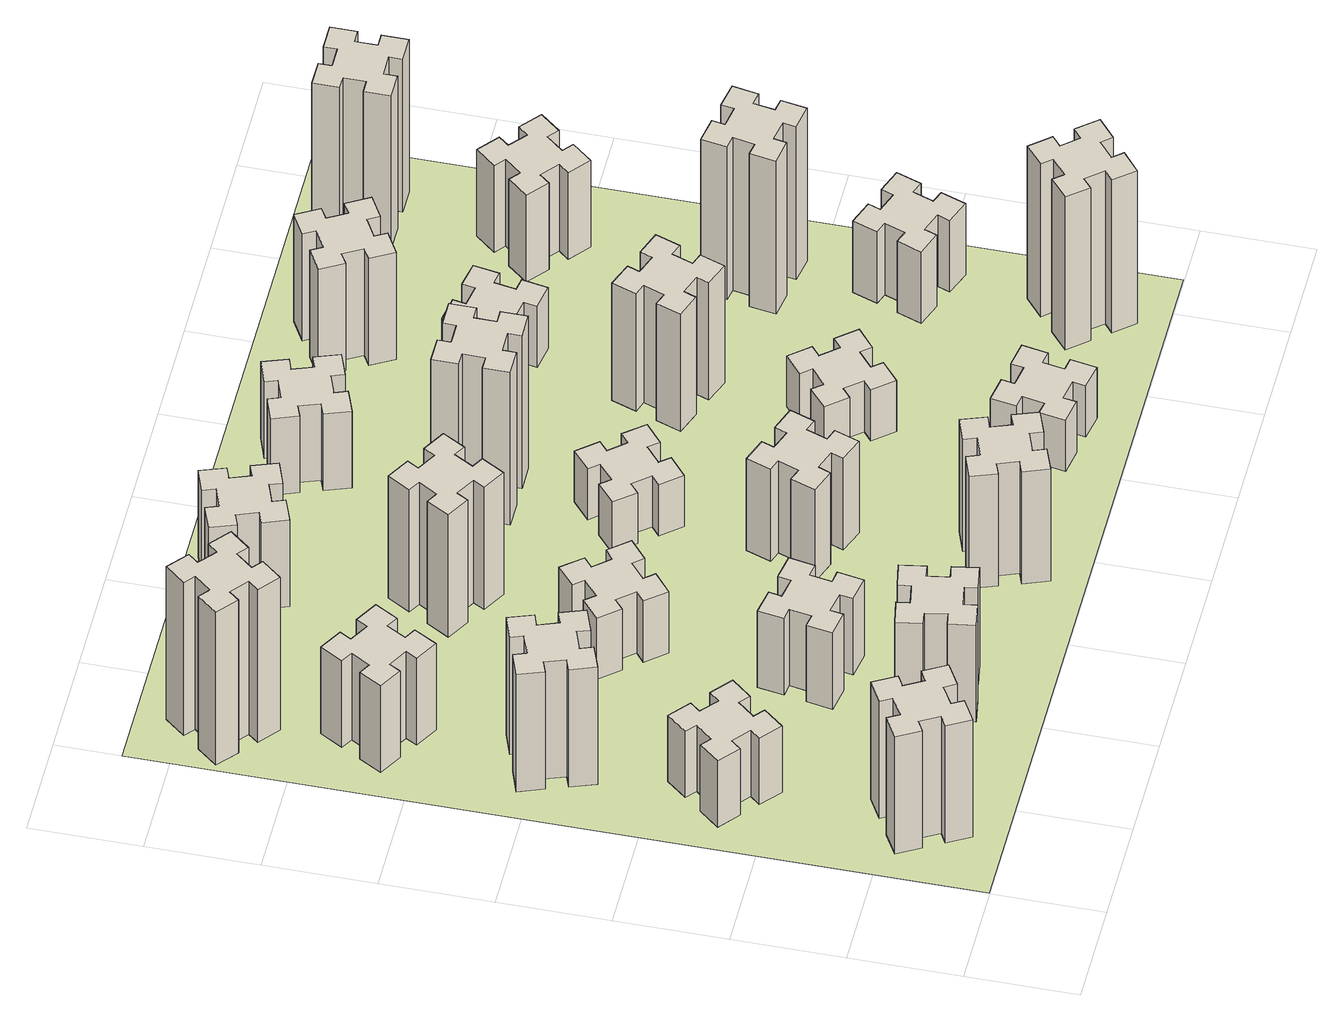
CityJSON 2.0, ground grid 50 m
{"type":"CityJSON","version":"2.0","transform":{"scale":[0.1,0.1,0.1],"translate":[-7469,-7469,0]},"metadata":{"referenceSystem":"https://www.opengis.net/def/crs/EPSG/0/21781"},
"CityObjects":{
"building1":{"type":"Building","attributes":{"class":"1000","function":"1000","usage":"1000","yearOfConstruction":2016,"roofType":"1000","measuredHeight":69,"storeysAboveGround":30,"storeysBelowGround":0},"geometry":[{"type":"Solid","lod":"1","boundaries":[[[[0,1,2,3,4,5,6,7,8,9,10,11,12,13,14,15,16,17,18,19]],[[17,16,20,21]],[[16,15,22,20]],[[15,14,23,22]],[[14,13,24,23]],[[13,12,25,24]],[[12,11,26,25]],[[11,10,27,26]],[[10,9,28,27]],[[9,8,29,28]],[[8,7,30,29]],[[7,6,31,30]],[[6,5,32,31]],[[5,4,33,32]],[[4,3,34,33]],[[3,2,35,34]],[[2,1,36,35]],[[1,0,37,36]],[[0,19,38,37]],[[19,18,39,38]],[[18,17,21,39]],[[24,25,26,27,28,29,30,31,32,33,34,35,36,37,38,39,21,20,22,23]]]]}]},
"building2":{"type":"Building","attributes":{"class":"1000","function":"1000","usage":"1000","yearOfConstruction":2016,"roofType":"1000","measuredHeight":39,"storeysAboveGround":30,"storeysBelowGround":0},"geometry":[{"type":"Solid","lod":"1","boundaries":[[[[40,41,42,43,44,45,46,47,48,49,50,51,52,53,54,55,56,57,58,59]],[[57,56,60,61]],[[56,55,62,60]],[[55,54,63,62]],[[54,53,64,63]],[[53,52,65,64]],[[52,51,66,65]],[[51,50,67,66]],[[50,49,68,67]],[[49,48,69,68]],[[48,47,70,69]],[[47,46,71,70]],[[46,45,72,71]],[[45,44,73,72]],[[44,43,74,73]],[[43,42,75,74]],[[42,41,76,75]],[[41,40,77,76]],[[40,59,78,77]],[[59,58,79,78]],[[58,57,61,79]],[[64,65,66,67,68,69,70,71,72,73,74,75,76,77,78,79,61,60,62,63]]]]}]},
"building3":{"type":"Building","attributes":{"class":"1000","function":"1000","usage":"1000","yearOfConstruction":2016,"roofType":"1000","measuredHeight":69,"storeysAboveGround":30,"storeysBelowGround":0},"geometry":[{"type":"Solid","lod":"1","boundaries":[[[[80,81,82,83,84,85,86,87,88,89,90,91,92,93,94,95,96,97,98,99]],[[97,96,100,101]],[[96,95,102,100]],[[95,94,103,102]],[[94,93,104,103]],[[93,92,105,104]],[[92,91,106,105]],[[91,90,107,106]],[[90,89,108,107]],[[89,88,109,108]],[[88,87,110,109]],[[87,86,111,110]],[[86,85,112,111]],[[85,84,113,112]],[[84,83,114,113]],[[83,82,115,114]],[[82,81,116,115]],[[81,80,117,116]],[[80,99,118,117]],[[99,98,119,118]],[[98,97,101,119]],[[104,105,106,107,108,109,110,111,112,113,114,115,116,117,118,119,101,100,102,103]]]]}]},
"building4":{"type":"Building","attributes":{"class":"1000","function":"1000","usage":"1000","yearOfConstruction":2016,"roofType":"1000","measuredHeight":51,"storeysAboveGround":30,"storeysBelowGround":0},"geometry":[{"type":"Solid","lod":"1","boundaries":[[[[120,121,122,123,124,125,126,127,128,129,130,131,132,133,134,135,136,137,138,139]],[[137,136,140,141]],[[136,135,142,140]],[[135,134,143,142]],[[134,133,144,143]],[[133,132,145,144]],[[132,131,146,145]],[[131,130,147,146]],[[130,129,148,147]],[[129,128,149,148]],[[128,127,150,149]],[[127,126,151,150]],[[126,125,152,151]],[[125,124,153,152]],[[124,123,154,153]],[[123,122,155,154]],[[122,121,156,155]],[[121,120,157,156]],[[120,139,158,157]],[[139,138,159,158]],[[138,137,141,159]],[[144,145,146,147,148,149,150,151,152,153,154,155,156,157,158,159,141,140,142,143]]]]}]},
"building5":{"type":"Building","attributes":{"class":"1000","function":"1000","usage":"1000","yearOfConstruction":2016,"roofType":"1000","measuredHeight":57,"storeysAboveGround":30,"storeysBelowGround":0},"geometry":[{"type":"Solid","lod":"1","boundaries":[[[[160,161,162,163,164,165,166,167,168,169,170,171,172,173,174,175,176,177,178,179]],[[177,176,180,181]],[[176,175,182,180]],[[175,174,183,182]],[[174,173,184,183]],[[173,172,185,184]],[[172,171,186,185]],[[171,170,187,186]],[[170,169,188,187]],[[169,168,189,188]],[[168,167,190,189]],[[167,166,191,190]],[[166,165,192,191]],[[165,164,193,192]],[[164,163,194,193]],[[163,162,195,194]],[[162,161,196,195]],[[161,160,197,196]],[[160,179,198,197]],[[179,178,199,198]],[[178,177,181,199]],[[184,185,186,187,188,189,190,191,192,193,194,195,196,197,198,199,181,180,182,183]]]]}]},
"building6":{"type":"Building","attributes":{"class":"1000","function":"1000","usage":"1000","yearOfConstruction":2016,"roofType":"1000","measuredHeight":90,"storeysAboveGround":30,"storeysBelowGround":0},"geometry":[{"type":"Solid","lod":"1","boundaries":[[[[200,201,202,203,204,205,206,207,208,209,210,211,212,213,214,215,216,217,218,219]],[[217,216,220,221]],[[216,215,222,220]],[[215,214,223,222]],[[214,213,224,223]],[[213,212,225,224]],[[212,211,226,225]],[[211,210,227,226]],[[210,209,228,227]],[[209,208,229,228]],[[208,207,230,229]],[[207,206,231,230]],[[206,205,232,231]],[[205,204,233,232]],[[204,203,234,233]],[[203,202,235,234]],[[202,201,236,235]],[[201,200,237,236]],[[200,219,238,237]],[[219,218,239,238]],[[218,217,221,239]],[[224,225,226,227,228,229,230,231,232,233,234,235,236,237,238,239,221,220,222,223]]]]}]},
"building7":{"type":"Building","attributes":{"class":"1000","function":"1000","usage":"1000","yearOfConstruction":2016,"roofType":"1000","measuredHeight":45,"storeysAboveGround":30,"storeysBelowGround":0},"geometry":[{"type":"Solid","lod":"1","boundaries":[[[[240,241,242,243,244,245,246,247,248,249,250,251,252,253,254,255,256,257,258,259]],[[257,256,260,261]],[[256,255,262,260]],[[255,254,263,262]],[[254,253,264,263]],[[253,252,265,264]],[[252,251,266,265]],[[251,250,267,266]],[[250,249,268,267]],[[249,248,269,268]],[[248,247,270,269]],[[247,246,271,270]],[[246,245,272,271]],[[245,244,273,272]],[[244,243,274,273]],[[243,242,275,274]],[[242,241,276,275]],[[241,240,277,276]],[[240,259,278,277]],[[259,258,279,278]],[[258,257,261,279]],[[264,265,266,267,268,269,270,271,272,273,274,275,276,277,278,279,261,260,262,263]]]]}]},
"building8":{"type":"Building","attributes":{"class":"1000","function":"1000","usage":"1000","yearOfConstruction":2016,"roofType":"1000","measuredHeight":36,"storeysAboveGround":30,"storeysBelowGround":0},"geometry":[{"type":"Solid","lod":"1","boundaries":[[[[280,281,282,283,284,285,286,287,288,289,290,291,292,293,294,295,296,297,298,299]],[[297,296,300,301]],[[296,295,302,300]],[[295,294,303,302]],[[294,293,304,303]],[[293,292,305,304]],[[292,291,306,305]],[[291,290,307,306]],[[290,289,308,307]],[[289,288,309,308]],[[288,287,310,309]],[[287,286,311,310]],[[286,285,312,311]],[[285,284,313,312]],[[284,283,314,313]],[[283,282,315,314]],[[282,281,316,315]],[[281,280,317,316]],[[280,299,318,317]],[[299,298,319,318]],[[298,297,301,319]],[[304,305,306,307,308,309,310,311,312,313,314,315,316,317,318,319,301,300,302,303]]]]}]},
"building9":{"type":"Building","attributes":{"class":"1000","function":"1000","usage":"1000","yearOfConstruction":2016,"roofType":"1000","measuredHeight":72,"storeysAboveGround":30,"storeysBelowGround":0},"geometry":[{"type":"Solid","lod":"1","boundaries":[[[[320,321,322,323,324,325,326,327,328,329,330,331,332,333,334,335,336,337,338,339]],[[337,336,340,341]],[[336,335,342,340]],[[335,334,343,342]],[[334,333,344,343]],[[333,332,345,344]],[[332,331,346,345]],[[331,330,347,346]],[[330,329,348,347]],[[329,328,349,348]],[[328,327,350,349]],[[327,326,351,350]],[[326,325,352,351]],[[325,324,353,352]],[[324,323,354,353]],[[323,322,355,354]],[[322,321,356,355]],[[321,320,357,356]],[[320,339,358,357]],[[339,338,359,358]],[[338,337,341,359]],[[344,345,346,347,348,349,350,351,352,353,354,355,356,357,358,359,341,340,342,343]]]]}]},
"building10":{"type":"Building","attributes":{"class":"1000","function":"1000","usage":"1000","yearOfConstruction":2016,"roofType":"1000","measuredHeight":66,"storeysAboveGround":30,"storeysBelowGround":0},"geometry":[{"type":"Solid","lod":"1","boundaries":[[[[360,361,362,363,364,365,366,367,368,369,370,371,372,373,374,375,376,377,378,379]],[[377,376,380,381]],[[376,375,382,380]],[[375,374,383,382]],[[374,373,384,383]],[[373,372,385,384]],[[372,371,386,385]],[[371,370,387,386]],[[370,369,388,387]],[[369,368,389,388]],[[368,367,390,389]],[[367,366,391,390]],[[366,365,392,391]],[[365,364,393,392]],[[364,363,394,393]],[[363,362,395,394]],[[362,361,396,395]],[[361,360,397,396]],[[360,379,398,397]],[[379,378,399,398]],[[378,377,381,399]],[[384,385,386,387,388,389,390,391,392,393,394,395,396,397,398,399,381,380,382,383]]]]}]},
"building11":{"type":"Building","attributes":{"class":"1000","function":"1000","usage":"1000","yearOfConstruction":2016,"roofType":"1000","measuredHeight":51,"storeysAboveGround":30,"storeysBelowGround":0},"geometry":[{"type":"Solid","lod":"1","boundaries":[[[[400,401,402,403,404,405,406,407,408,409,410,411,412,413,414,415,416,417,418,419]],[[417,416,420,421]],[[416,415,422,420]],[[415,414,423,422]],[[414,413,424,423]],[[413,412,425,424]],[[412,411,426,425]],[[411,410,427,426]],[[410,409,428,427]],[[409,408,429,428]],[[408,407,430,429]],[[407,406,431,430]],[[406,405,432,431]],[[405,404,433,432]],[[404,403,434,433]],[[403,402,435,434]],[[402,401,436,435]],[[401,400,437,436]],[[400,419,438,437]],[[419,418,439,438]],[[418,417,421,439]],[[424,425,426,427,428,429,430,431,432,433,434,435,436,437,438,439,421,420,422,423]]]]}]},
"building12":{"type":"Building","attributes":{"class":"1000","function":"1000","usage":"1000","yearOfConstruction":2016,"roofType":"1000","measuredHeight":54,"storeysAboveGround":30,"storeysBelowGround":0},"geometry":[{"type":"Solid","lod":"1","boundaries":[[[[440,441,442,443,444,445,446,447,448,449,450,451,452,453,454,455,456,457,458,459]],[[457,456,460,461]],[[456,455,462,460]],[[455,454,463,462]],[[454,453,464,463]],[[453,452,465,464]],[[452,451,466,465]],[[451,450,467,466]],[[450,449,468,467]],[[449,448,469,468]],[[448,447,470,469]],[[447,446,471,470]],[[446,445,472,471]],[[445,444,473,472]],[[444,443,474,473]],[[443,442,475,474]],[[442,441,476,475]],[[441,440,477,476]],[[440,459,478,477]],[[459,458,479,478]],[[458,457,461,479]],[[464,465,466,467,468,469,470,471,472,473,474,475,476,477,478,479,461,460,462,463]]]]}]},
"building13":{"type":"Building","attributes":{"class":"1000","function":"1000","usage":"1000","yearOfConstruction":2016,"roofType":"1000","measuredHeight":30,"storeysAboveGround":30,"storeysBelowGround":0},"geometry":[{"type":"Solid","lod":"1","boundaries":[[[[480,481,482,483,484,485,486,487,488,489,490,491,492,493,494,495,496,497,498,499]],[[497,496,500,501]],[[496,495,502,500]],[[495,494,503,502]],[[494,493,504,503]],[[493,492,505,504]],[[492,491,506,505]],[[491,490,507,506]],[[490,489,508,507]],[[489,488,509,508]],[[488,487,510,509]],[[487,486,511,510]],[[486,485,512,511]],[[485,484,513,512]],[[484,483,514,513]],[[483,482,515,514]],[[482,481,516,515]],[[481,480,517,516]],[[480,499,518,517]],[[499,498,519,518]],[[498,497,501,519]],[[504,505,506,507,508,509,510,511,512,513,514,515,516,517,518,519,501,500,502,503]]]]}]},
"building14":{"type":"Building","attributes":{"class":"1000","function":"1000","usage":"1000","yearOfConstruction":2016,"roofType":"1000","measuredHeight":90,"storeysAboveGround":30,"storeysBelowGround":0},"geometry":[{"type":"Solid","lod":"1","boundaries":[[[[520,521,522,523,524,525,526,527,528,529,530,531,532,533,534,535,536,537,538,539]],[[537,536,540,541]],[[536,535,542,540]],[[535,534,543,542]],[[534,533,544,543]],[[533,532,545,544]],[[532,531,546,545]],[[531,530,547,546]],[[530,529,548,547]],[[529,528,549,548]],[[528,527,550,549]],[[527,526,551,550]],[[526,525,552,551]],[[525,524,553,552]],[[524,523,554,553]],[[523,522,555,554]],[[522,521,556,555]],[[521,520,557,556]],[[520,539,558,557]],[[539,538,559,558]],[[538,537,541,559]],[[544,545,546,547,548,549,550,551,552,553,554,555,556,557,558,559,541,540,542,543]]]]}]},
"building15":{"type":"Building","attributes":{"class":"1000","function":"1000","usage":"1000","yearOfConstruction":2016,"roofType":"1000","measuredHeight":30,"storeysAboveGround":30,"storeysBelowGround":0},"geometry":[{"type":"Solid","lod":"1","boundaries":[[[[560,561,562,563,564,565,566,567,568,569,570,571,572,573,574,575,576,577,578,579]],[[577,576,580,581]],[[576,575,582,580]],[[575,574,583,582]],[[574,573,584,583]],[[573,572,585,584]],[[572,571,586,585]],[[571,570,587,586]],[[570,569,588,587]],[[569,568,589,588]],[[568,567,590,589]],[[567,566,591,590]],[[566,565,592,591]],[[565,564,593,592]],[[564,563,594,593]],[[563,562,595,594]],[[562,561,596,595]],[[561,560,597,596]],[[560,579,598,597]],[[579,578,599,598]],[[578,577,581,599]],[[584,585,586,587,588,589,590,591,592,593,594,595,596,597,598,599,581,580,582,583]]]]}]},
"building16":{"type":"Building","attributes":{"class":"1000","function":"1000","usage":"1000","yearOfConstruction":2016,"roofType":"1000","measuredHeight":45,"storeysAboveGround":30,"storeysBelowGround":0},"geometry":[{"type":"Solid","lod":"1","boundaries":[[[[600,601,602,603,604,605,606,607,608,609,610,611,612,613,614,615,616,617,618,619]],[[617,616,620,621]],[[616,615,622,620]],[[615,614,623,622]],[[614,613,624,623]],[[613,612,625,624]],[[612,611,626,625]],[[611,610,627,626]],[[610,609,628,627]],[[609,608,629,628]],[[608,607,630,629]],[[607,606,631,630]],[[606,605,632,631]],[[605,604,633,632]],[[604,603,634,633]],[[603,602,635,634]],[[602,601,636,635]],[[601,600,637,636]],[[600,619,638,637]],[[619,618,639,638]],[[618,617,621,639]],[[624,625,626,627,628,629,630,631,632,633,634,635,636,637,638,639,621,620,622,623]]]]}]},
"building17":{"type":"Building","attributes":{"class":"1000","function":"1000","usage":"1000","yearOfConstruction":2016,"roofType":"1000","measuredHeight":30,"storeysAboveGround":30,"storeysBelowGround":0},"geometry":[{"type":"Solid","lod":"1","boundaries":[[[[640,641,642,643,644,645,646,647,648,649,650,651,652,653,654,655,656,657,658,659]],[[657,656,660,661]],[[656,655,662,660]],[[655,654,663,662]],[[654,653,664,663]],[[653,652,665,664]],[[652,651,666,665]],[[651,650,667,666]],[[650,649,668,667]],[[649,648,669,668]],[[648,647,670,669]],[[647,646,671,670]],[[646,645,672,671]],[[645,644,673,672]],[[644,643,674,673]],[[643,642,675,674]],[[642,641,676,675]],[[641,640,677,676]],[[640,659,678,677]],[[659,658,679,678]],[[658,657,661,679]],[[664,665,666,667,668,669,670,671,672,673,674,675,676,677,678,679,661,660,662,663]]]]}]},
"building18":{"type":"Building","attributes":{"class":"1000","function":"1000","usage":"1000","yearOfConstruction":2016,"roofType":"1000","measuredHeight":69,"storeysAboveGround":30,"storeysBelowGround":0},"geometry":[{"type":"Solid","lod":"1","boundaries":[[[[680,681,682,683,684,685,686,687,688,689,690,691,692,693,694,695,696,697,698,699]],[[697,696,700,701]],[[696,695,702,700]],[[695,694,703,702]],[[694,693,704,703]],[[693,692,705,704]],[[692,691,706,705]],[[691,690,707,706]],[[690,689,708,707]],[[689,688,709,708]],[[688,687,710,709]],[[687,686,711,710]],[[686,685,712,711]],[[685,684,713,712]],[[684,683,714,713]],[[683,682,715,714]],[[682,681,716,715]],[[681,680,717,716]],[[680,699,718,717]],[[699,698,719,718]],[[698,697,701,719]],[[704,705,706,707,708,709,710,711,712,713,714,715,716,717,718,719,701,700,702,703]]]]}]},
"building19":{"type":"Building","attributes":{"class":"1000","function":"1000","usage":"1000","yearOfConstruction":2016,"roofType":"1000","measuredHeight":36,"storeysAboveGround":30,"storeysBelowGround":0},"geometry":[{"type":"Solid","lod":"1","boundaries":[[[[720,721,722,723,724,725,726,727,728,729,730,731,732,733,734,735,736,737,738,739]],[[737,736,740,741]],[[736,735,742,740]],[[735,734,743,742]],[[734,733,744,743]],[[733,732,745,744]],[[732,731,746,745]],[[731,730,747,746]],[[730,729,748,747]],[[729,728,749,748]],[[728,727,750,749]],[[727,726,751,750]],[[726,725,752,751]],[[725,724,753,752]],[[724,723,754,753]],[[723,722,755,754]],[[722,721,756,755]],[[721,720,757,756]],[[720,739,758,757]],[[739,738,759,758]],[[738,737,741,759]],[[744,745,746,747,748,749,750,751,752,753,754,755,756,757,758,759,741,740,742,743]]]]}]},
"building20":{"type":"Building","attributes":{"class":"1000","function":"1000","usage":"1000","yearOfConstruction":2016,"roofType":"1000","measuredHeight":90,"storeysAboveGround":30,"storeysBelowGround":0},"geometry":[{"type":"Solid","lod":"1","boundaries":[[[[760,761,762,763,764,765,766,767,768,769,770,771,772,773,774,775,776,777,778,779]],[[777,776,780,781]],[[776,775,782,780]],[[775,774,783,782]],[[774,773,784,783]],[[773,772,785,784]],[[772,771,786,785]],[[771,770,787,786]],[[770,769,788,787]],[[769,768,789,788]],[[768,767,790,789]],[[767,766,791,790]],[[766,765,792,791]],[[765,764,793,792]],[[764,763,794,793]],[[763,762,795,794]],[[762,761,796,795]],[[761,760,797,796]],[[760,779,798,797]],[[779,778,799,798]],[[778,777,781,799]],[[784,785,786,787,788,789,790,791,792,793,794,795,796,797,798,799,781,780,782,783]]]]}]},
"building21":{"type":"Building","attributes":{"class":"1000","function":"1000","usage":"1000","yearOfConstruction":2016,"roofType":"1000","measuredHeight":63,"storeysAboveGround":30,"storeysBelowGround":0},"geometry":[{"type":"Solid","lod":"1","boundaries":[[[[800,801,802,803,804,805,806,807,808,809,810,811,812,813,814,815,816,817,818,819]],[[817,816,820,821]],[[816,815,822,820]],[[815,814,823,822]],[[814,813,824,823]],[[813,812,825,824]],[[812,811,826,825]],[[811,810,827,826]],[[810,809,828,827]],[[809,808,829,828]],[[808,807,830,829]],[[807,806,831,830]],[[806,805,832,831]],[[805,804,833,832]],[[804,803,834,833]],[[803,802,835,834]],[[802,801,836,835]],[[801,800,837,836]],[[800,819,838,837]],[[819,818,839,838]],[[818,817,821,839]],[[824,825,826,827,828,829,830,831,832,833,834,835,836,837,838,839,821,820,822,823]]]]}]},
"building22":{"type":"Building","attributes":{"class":"1000","function":"1000","usage":"1000","yearOfConstruction":2016,"roofType":"1000","measuredHeight":42,"storeysAboveGround":30,"storeysBelowGround":0},"geometry":[{"type":"Solid","lod":"1","boundaries":[[[[840,841,842,843,844,845,846,847,848,849,850,851,852,853,854,855,856,857,858,859]],[[857,856,860,861]],[[856,855,862,860]],[[855,854,863,862]],[[854,853,864,863]],[[853,852,865,864]],[[852,851,866,865]],[[851,850,867,866]],[[850,849,868,867]],[[849,848,869,868]],[[848,847,870,869]],[[847,846,871,870]],[[846,845,872,871]],[[845,844,873,872]],[[844,843,874,873]],[[843,842,875,874]],[[842,841,876,875]],[[841,840,877,876]],[[840,859,878,877]],[[859,858,879,878]],[[858,857,861,879]],[[864,865,866,867,868,869,870,871,872,873,874,875,876,877,878,879,861,860,862,863]]]]}]},
"building23":{"type":"Building","attributes":{"class":"1000","function":"1000","usage":"1000","yearOfConstruction":2016,"roofType":"1000","measuredHeight":90,"storeysAboveGround":30,"storeysBelowGround":0},"geometry":[{"type":"Solid","lod":"1","boundaries":[[[[880,881,882,883,884,885,886,887,888,889,890,891,892,893,894,895,896,897,898,899]],[[897,896,900,901]],[[896,895,902,900]],[[895,894,903,902]],[[894,893,904,903]],[[893,892,905,904]],[[892,891,906,905]],[[891,890,907,906]],[[890,889,908,907]],[[889,888,909,908]],[[888,887,910,909]],[[887,886,911,910]],[[886,885,912,911]],[[885,884,913,912]],[[884,883,914,913]],[[883,882,915,914]],[[882,881,916,915]],[[881,880,917,916]],[[880,899,918,917]],[[899,898,919,918]],[[898,897,901,919]],[[904,905,906,907,908,909,910,911,912,913,914,915,916,917,918,919,901,900,902,903]]]]}]},
"building24":{"type":"Building","attributes":{"class":"1000","function":"1000","usage":"1000","yearOfConstruction":2016,"roofType":"1000","measuredHeight":51,"storeysAboveGround":30,"storeysBelowGround":0},"geometry":[{"type":"Solid","lod":"1","boundaries":[[[[920,921,922,923,924,925,926,927,928,929,930,931,932,933,934,935,936,937,938,939]],[[937,936,940,941]],[[936,935,942,940]],[[935,934,943,942]],[[934,933,944,943]],[[933,932,945,944]],[[932,931,946,945]],[[931,930,947,946]],[[930,929,948,947]],[[929,928,949,948]],[[928,927,950,949]],[[927,926,951,950]],[[926,925,952,951]],[[925,924,953,952]],[[924,923,954,953]],[[923,922,955,954]],[[922,921,956,955]],[[921,920,957,956]],[[920,939,958,957]],[[939,938,959,958]],[[938,937,941,959]],[[944,945,946,947,948,949,950,951,952,953,954,955,956,957,958,959,941,940,942,943]]]]}]},
"building25":{"type":"Building","attributes":{"class":"1000","function":"1000","usage":"1000","yearOfConstruction":2016,"roofType":"1000","measuredHeight":90,"storeysAboveGround":30,"storeysBelowGround":0},"geometry":[{"type":"Solid","lod":"1","boundaries":[[[[960,961,962,963,964,965,966,967,968,969,970,971,972,973,974,975,976,977,978,979]],[[977,976,980,981]],[[976,975,982,980]],[[975,974,983,982]],[[974,973,984,983]],[[973,972,985,984]],[[972,971,986,985]],[[971,970,987,986]],[[970,969,988,987]],[[969,968,989,988]],[[968,967,990,989]],[[967,966,991,990]],[[966,965,992,991]],[[965,964,993,992]],[[964,963,994,993]],[[963,962,995,994]],[[962,961,996,995]],[[961,960,997,996]],[[960,979,998,997]],[[979,978,999,998]],[[978,977,981,999]],[[984,985,986,987,988,989,990,991,992,993,994,995,996,997,998,999,981,980,982,983]]]]}]},
"landuse1":{"type":"LandUse","attributes":{"name":"plot1","function":"1010"},"geometry":[{"type":"MultiSurface","lod":"1","boundaries":[[[1000,1001,1002,1003]]]}]}
},
"vertices":[
[255,364,0],[305,277,0],[253,247,0],[313,143,0],[417,203,0],[387,255,0],[474,305,0],[504,253,0],[608,313,0],[548,417,0],[496,387,0],[446,474,0],[498,504,0],[438,608,0],[334,548,0],[364,496,0],[277,446,0],[247,498,0],[143,438,0],[203,334,0],[277,446,690],[247,498,690],[364,496,690],[334,548,690],[438,608,690],[498,504,690],[446,474,690],[496,387,690],[548,417,690],[608,313,690],[504,253,690],[474,305,690],[387,255,690],[417,203,690],[313,143,690],[253,247,690],[305,277,690],[255,364,690],[203,334,690],[143,438,690],
[323,1324,0],[259,1248,0],[213,1286,0],[136,1194,0],[228,1117,0],[266,1163,0],[343,1099,0],[304,1053,0],[396,976,0],[473,1068,0],[427,1106,0],[492,1183,0],[538,1144,0],[615,1236,0],[523,1313,0],[484,1267,0],[408,1332,0],[446,1378,0],[354,1455,0],[277,1363,0],[408,1332,390],[446,1378,390],[484,1267,390],[523,1313,390],[615,1236,390],[538,1144,390],[492,1183,390],[427,1106,390],[473,1068,390],[396,976,390],[304,1053,390],[343,1099,390],[266,1163,390],[228,1117,390],[136,1194,390],[213,1286,390],[259,1248,390],[323,1324,390],[277,1363,390],[354,1455,390],
[366,1835,0],[460,1869,0],[480,1813,0],[593,1854,0],[552,1967,0],[496,1946,0],[462,2040,0],[518,2060,0],[477,2173,0],[364,2132,0],[385,2076,0],[291,2042,0],[270,2098,0],[157,2057,0],[199,1944,0],[255,1965,0],[289,1871,0],[233,1850,0],[274,1737,0],[387,1779,0],[289,1871,690],[233,1850,690],[255,1965,690],[199,1944,690],[157,2057,690],[270,2098,690],[291,2042,690],[385,2076,690],[364,2132,690],[477,2173,690],[518,2060,690],[462,2040,690],[496,1946,690],[552,1967,690],[593,1854,690],[480,1813,690],[460,1869,690],[366,1835,690],[387,1779,690],[274,1737,690],
[446,2597,0],[496,2684,0],[548,2654,0],[608,2758,0],[504,2818,0],[474,2766,0],[387,2816,0],[417,2868,0],[313,2928,0],[253,2824,0],[305,2794,0],[255,2707,0],[203,2737,0],[143,2633,0],[247,2573,0],[277,2625,0],[364,2575,0],[334,2523,0],[438,2463,0],[498,2567,0],[364,2575,510],[334,2523,510],[277,2625,510],[247,2573,510],[143,2633,510],[203,2737,510],[255,2707,510],[305,2794,510],[253,2824,510],[313,2928,510],[417,2868,510],[387,2816,510],[474,2766,510],[504,2818,510],[608,2758,510],[548,2654,510],[496,2684,510],[446,2597,510],[498,2567,510],[438,2463,510],
[1085,358,0],[1184,376,0],[1194,317,0],[1312,337,0],[1291,456,0],[1232,445,0],[1215,544,0],[1274,554,0],[1253,672,0],[1135,651,0],[1145,592,0],[1047,575,0],[1037,634,0],[918,613,0],[939,495,0],[998,505,0],[1016,407,0],[957,397,0],[977,278,0],[1096,299,0],[1016,407,570],[957,397,570],[998,505,570],[939,495,570],[918,613,570],[1037,634,570],[1047,575,570],[1145,592,570],[1135,651,570],[1253,672,570],[1274,554,570],[1215,544,570],[1232,445,570],[1291,456,570],[1312,337,570],[1194,317,570],[1184,376,570],[1085,358,570],[1096,299,570],[977,278,570],
[384,3387,0],[308,3452,0],[346,3498,0],[254,3575,0],[177,3483,0],[223,3444,0],[159,3368,0],[113,3406,0],[36,3314,0],[128,3237,0],[166,3283,0],[243,3219,0],[204,3173,0],[296,3096,0],[373,3188,0],[327,3226,0],[392,3303,0],[438,3264,0],[515,3356,0],[423,3433,0],[392,3303,900],[438,3264,900],[327,3226,900],[373,3188,900],[296,3096,900],[204,3173,900],[243,3219,900],[166,3283,900],[128,3237,900],[36,3314,900],[113,3406,900],[159,3368,900],[223,3444,900],[177,3483,900],[254,3575,900],[346,3498,900],[308,3452,900],[384,3387,900],[423,3433,900],[515,3356,900],
[1047,916,0],[1145,898,0],[1135,839,0],[1253,818,0],[1274,937,0],[1215,947,0],[1232,1045,0],[1291,1035,0],[1312,1153,0],[1194,1174,0],[1184,1115,0],[1085,1132,0],[1096,1191,0],[977,1212,0],[957,1094,0],[1016,1084,0],[998,985,0],[939,996,0],[918,877,0],[1037,857,0],[998,985,450],[939,996,450],[1016,1084,450],[957,1094,450],[977,1212,450],[1096,1191,450],[1085,1132,450],[1184,1115,450],[1194,1174,450],[1312,1153,450],[1291,1035,450],[1232,1045,450],[1215,947,450],[1274,937,450],[1253,818,450],[1135,839,450],[1145,898,450],[1047,916,450],[1037,857,450],[918,877,450],
[1083,1972,0],[1006,1907,0],[968,1953,0],[876,1876,0],[953,1784,0],[999,1823,0],[1063,1746,0],[1017,1708,0],[1094,1616,0],[1186,1693,0],[1148,1739,0],[1224,1803,0],[1263,1757,0],[1355,1834,0],[1278,1926,0],[1232,1888,0],[1167,1964,0],[1213,2003,0],[1136,2095,0],[1044,2018,0],[1167,1964,360],[1213,2003,360],[1232,1888,360],[1278,1926,360],[1355,1834,360],[1263,1757,360],[1224,1803,360],[1148,1739,360],[1186,1693,360],[1094,1616,360],[1017,1708,360],[1063,1746,360],[999,1823,360],[953,1784,360],[876,1876,360],[968,1953,360],[1006,1907,360],[1083,1972,360],[1044,2018,360],[1136,2095,360],
[1314,2666,0],[1227,2716,0],[1257,2768,0],[1153,2828,0],[1093,2724,0],[1145,2694,0],[1095,2607,0],[1043,2637,0],[983,2533,0],[1087,2473,0],[1117,2525,0],[1204,2475,0],[1174,2423,0],[1278,2363,0],[1338,2467,0],[1286,2497,0],[1336,2584,0],[1388,2554,0],[1448,2658,0],[1344,2718,0],[1336,2584,720],[1388,2554,720],[1286,2497,720],[1338,2467,720],[1278,2363,720],[1174,2423,720],[1204,2475,720],[1117,2525,720],[1087,2473,720],[983,2533,720],[1043,2637,720],[1095,2607,720],[1145,2694,720],[1093,2724,720],[1153,2828,720],[1257,2768,720],[1227,2716,720],[1314,2666,720],[1344,2718,720],[1448,2658,720],
[1965,496,0],[1871,462,0],[1850,518,0],[1737,477,0],[1779,364,0],[1835,385,0],[1869,291,0],[1813,270,0],[1854,157,0],[1967,199,0],[1946,255,0],[2040,289,0],[2060,233,0],[2173,274,0],[2132,387,0],[2076,366,0],[2042,460,0],[2098,480,0],[2057,593,0],[1944,552,0],[2042,460,660],[2098,480,660],[2076,366,660],[2132,387,660],[2173,274,660],[2060,233,660],[2040,289,660],[1946,255,660],[1967,199,660],[1854,157,660],[1813,270,660],[1869,291,660],[1835,385,660],[1779,364,660],[1737,477,660],[1850,518,660],[1871,462,660],[1965,496,660],[1944,552,660],[2057,593,660],
[1125,3556,0],[1031,3522,0],[1010,3578,0],[897,3537,0],[939,3424,0],[995,3445,0],[1029,3351,0],[973,3330,0],[1014,3217,0],[1127,3259,0],[1106,3315,0],[1200,3349,0],[1220,3293,0],[1333,3334,0],[1292,3447,0],[1236,3426,0],[1202,3520,0],[1258,3540,0],[1217,3653,0],[1104,3612,0],[1202,3520,510],[1258,3540,510],[1236,3426,510],[1292,3447,510],[1333,3334,510],[1220,3293,510],[1200,3349,510],[1106,3315,510],[1127,3259,510],[1014,3217,510],[973,3330,510],[1029,3351,510],[995,3445,510],[939,3424,510],[897,3537,510],[1010,3578,510],[1031,3522,510],[1125,3556,510],[1104,3612,510],[1217,3653,510],
[1769,1300,0],[1735,1206,0],[1679,1227,0],[1637,1114,0],[1750,1073,0],[1771,1129,0],[1865,1095,0],[1844,1039,0],[1957,997,0],[1998,1110,0],[1942,1131,0],[1976,1225,0],[2032,1204,0],[2073,1317,0],[1960,1358,0],[1940,1302,0],[1846,1336,0],[1867,1392,0],[1754,1433,0],[1713,1320,0],[1846,1336,540],[1867,1392,540],[1940,1302,540],[1960,1358,540],[2073,1317,540],[2032,1204,540],[1976,1225,540],[1942,1131,540],[1998,1110,540],[1957,997,540],[1844,1039,540],[1865,1095,540],[1771,1129,540],[1750,1073,540],[1637,1114,540],[1679,1227,540],[1735,1206,540],[1769,1300,540],[1713,1320,540],[1754,1433,540],
[1972,1988,0],[1907,2064,0],[1953,2103,0],[1876,2195,0],[1784,2118,0],[1823,2072,0],[1746,2007,0],[1708,2053,0],[1616,1976,0],[1693,1884,0],[1739,1923,0],[1803,1846,0],[1757,1808,0],[1834,1716,0],[1926,1793,0],[1888,1839,0],[1964,1903,0],[2003,1857,0],[2095,1934,0],[2018,2026,0],[1964,1903,300],[2003,1857,300],[1888,1839,300],[1926,1793,300],[1834,1716,300],[1757,1808,300],[1803,1846,300],[1739,1923,300],[1693,1884,300],[1616,1976,300],[1708,2053,300],[1746,2007,300],[1823,2072,300],[1784,2118,300],[1876,2195,300],[1953,2103,300],[1907,2064,300],[1972,1988,300],[2018,2026,300],[2095,1934,300],
[1905,2705,0],[1805,2705,0],[1805,2765,0],[1685,2765,0],[1685,2645,0],[1745,2645,0],[1745,2545,0],[1685,2545,0],[1685,2425,0],[1805,2425,0],[1805,2485,0],[1905,2485,0],[1905,2425,0],[2025,2425,0],[2025,2545,0],[1965,2545,0],[1965,2645,0],[2025,2645,0],[2025,2765,0],[1905,2765,0],[1965,2645,900],[2025,2645,900],[1965,2545,900],[2025,2545,900],[2025,2425,900],[1905,2425,900],[1905,2485,900],[1805,2485,900],[1805,2425,900],[1685,2425,900],[1685,2545,900],[1745,2545,900],[1745,2645,900],[1685,2645,900],[1685,2765,900],[1805,2765,900],[1805,2705,900],[1905,2705,900],[1905,2765,900],[2025,2765,900],
[2596,444,0],[2578,345,0],[2519,356,0],[2498,237,0],[2617,217,0],[2627,276,0],[2725,258,0],[2715,199,0],[2833,178,0],[2854,297,0],[2795,307,0],[2812,405,0],[2871,395,0],[2892,513,0],[2774,534,0],[2764,475,0],[2665,492,0],[2676,551,0],[2557,572,0],[2537,454,0],[2665,492,300],[2676,551,300],[2764,475,300],[2774,534,300],[2892,513,300],[2871,395,300],[2812,405,300],[2795,307,300],[2854,297,300],[2833,178,300],[2715,199,300],[2725,258,300],[2627,276,300],[2617,217,300],[2498,237,300],[2519,356,300],[2578,345,300],[2596,444,300],[2537,454,300],[2557,572,300],
[1865,3456,0],[1771,3422,0],[1750,3478,0],[1637,3437,0],[1679,3324,0],[1735,3345,0],[1769,3251,0],[1713,3230,0],[1754,3117,0],[1867,3159,0],[1846,3215,0],[1940,3249,0],[1960,3193,0],[2073,3234,0],[2032,3347,0],[1976,3326,0],[1942,3420,0],[1998,3440,0],[1957,3553,0],[1844,3512,0],[1942,3420,450],[1998,3440,450],[1976,3326,450],[2032,3347,450],[2073,3234,450],[1960,3193,450],[1940,3249,450],[1846,3215,450],[1867,3159,450],[1754,3117,450],[1713,3230,450],[1769,3251,450],[1735,3345,450],[1679,3324,450],[1637,3437,450],[1750,3478,450],[1771,3422,450],[1865,3456,450],[1844,3512,450],[1957,3553,450],
[2628,1099,0],[2704,1163,0],[2743,1117,0],[2835,1194,0],[2758,1286,0],[2712,1248,0],[2647,1324,0],[2693,1363,0],[2616,1455,0],[2524,1378,0],[2563,1332,0],[2486,1267,0],[2448,1313,0],[2356,1236,0],[2433,1144,0],[2479,1183,0],[2543,1106,0],[2497,1068,0],[2574,976,0],[2666,1053,0],[2543,1106,300],[2497,1068,300],[2479,1183,300],[2433,1144,300],[2356,1236,300],[2448,1313,300],[2486,1267,300],[2563,1332,300],[2524,1378,300],[2616,1455,300],[2693,1363,300],[2647,1324,300],[2712,1248,300],[2758,1286,300],[2835,1194,300],[2743,1117,300],[2704,1163,300],[2628,1099,300],[2666,1053,300],[2574,976,300],
[2682,1871,0],[2716,1965,0],[2772,1944,0],[2813,2057,0],[2700,2098,0],[2680,2042,0],[2586,2076,0],[2607,2132,0],[2494,2173,0],[2453,2060,0],[2509,2040,0],[2475,1946,0],[2419,1967,0],[2377,1854,0],[2490,1813,0],[2511,1869,0],[2605,1835,0],[2584,1779,0],[2697,1737,0],[2738,1850,0],[2605,1835,690],[2584,1779,690],[2511,1869,690],[2490,1813,690],[2377,1854,690],[2419,1967,690],[2475,1946,690],[2509,2040,690],[2453,2060,690],[2494,2173,690],[2607,2132,690],[2586,2076,690],[2680,2042,690],[2700,2098,690],[2813,2057,690],[2772,1944,690],[2716,1965,690],[2682,1871,690],[2738,1850,690],[2697,1737,690],
[2664,2795,0],[2565,2812,0],[2576,2871,0],[2457,2892,0],[2437,2774,0],[2496,2764,0],[2478,2665,0],[2419,2676,0],[2398,2557,0],[2517,2537,0],[2527,2596,0],[2625,2578,0],[2615,2519,0],[2733,2498,0],[2754,2617,0],[2695,2627,0],[2712,2725,0],[2771,2715,0],[2792,2833,0],[2674,2854,0],[2712,2725,360],[2771,2715,360],[2695,2627,360],[2754,2617,360],[2733,2498,360],[2615,2519,360],[2625,2578,360],[2527,2596,360],[2517,2537,360],[2398,2557,360],[2419,2676,360],[2478,2665,360],[2496,2764,360],[2437,2774,360],[2457,2892,360],[2576,2871,360],[2565,2812,360],[2664,2795,360],[2674,2854,360],[2792,2833,360],
[3468,259,0],[3544,323,0],[3583,277,0],[3675,354,0],[3598,446,0],[3552,408,0],[3487,484,0],[3533,523,0],[3456,615,0],[3364,538,0],[3403,492,0],[3326,427,0],[3288,473,0],[3196,396,0],[3273,304,0],[3319,343,0],[3383,266,0],[3337,228,0],[3414,136,0],[3506,213,0],[3383,266,900],[3337,228,900],[3319,343,900],[3273,304,900],[3196,396,900],[3288,473,900],[3326,427,900],[3403,492,900],[3364,538,900],[3456,615,900],[3533,523,900],[3487,484,900],[3552,408,900],[3598,446,900],[3675,354,900],[3583,277,900],[3544,323,900],[3468,259,900],[3506,213,900],[3414,136,900],
[2716,3347,0],[2666,3434,0],[2718,3464,0],[2658,3568,0],[2554,3508,0],[2584,3456,0],[2497,3406,0],[2467,3458,0],[2363,3398,0],[2423,3294,0],[2475,3324,0],[2525,3237,0],[2473,3207,0],[2533,3103,0],[2637,3163,0],[2607,3215,0],[2694,3265,0],[2724,3213,0],[2828,3273,0],[2768,3377,0],[2694,3265,630],[2724,3213,630],[2607,3215,630],[2637,3163,630],[2533,3103,630],[2473,3207,630],[2525,3237,630],[2475,3324,630],[2423,3294,630],[2363,3398,630],[2467,3458,630],[2497,3406,630],[2584,3456,630],[2554,3508,630],[2658,3568,630],[2718,3464,630],[2666,3434,630],[2716,3347,630],[2768,3377,630],[2828,3273,630],
[3351,1029,0],[3445,995,0],[3424,939,0],[3537,897,0],[3578,1010,0],[3522,1031,0],[3556,1125,0],[3612,1104,0],[3653,1217,0],[3540,1258,0],[3520,1202,0],[3426,1236,0],[3447,1292,0],[3334,1333,0],[3293,1220,0],[3349,1200,0],[3315,1106,0],[3259,1127,0],[3217,1014,0],[3330,973,0],[3315,1106,420],[3259,1127,420],[3349,1200,420],[3293,1220,420],[3334,1333,420],[3447,1292,420],[3426,1236,420],[3520,1202,420],[3540,1258,420],[3653,1217,420],[3612,1104,420],[3556,1125,420],[3522,1031,420],[3578,1010,420],[3537,897,420],[3424,939,420],[3445,995,420],[3351,1029,420],[3330,973,420],[3217,1014,420],
[3267,1656,0],[3365,1638,0],[3355,1579,0],[3473,1558,0],[3494,1677,0],[3435,1687,0],[3452,1785,0],[3511,1775,0],[3532,1893,0],[3414,1914,0],[3404,1855,0],[3305,1872,0],[3316,1931,0],[3197,1952,0],[3177,1834,0],[3236,1824,0],[3218,1725,0],[3159,1736,0],[3138,1617,0],[3257,1597,0],[3218,1725,900],[3159,1736,900],[3236,1824,900],[3177,1834,900],[3197,1952,900],[3316,1931,900],[3305,1872,900],[3404,1855,900],[3414,1914,900],[3532,1893,900],[3511,1775,900],[3452,1785,900],[3435,1687,900],[3494,1677,900],[3473,1558,900],[3355,1579,900],[3365,1638,900],[3267,1656,900],[3257,1597,900],[3138,1617,900],
[3444,2747,0],[3368,2812,0],[3406,2858,0],[3314,2935,0],[3237,2843,0],[3283,2804,0],[3219,2728,0],[3173,2766,0],[3096,2674,0],[3188,2597,0],[3226,2643,0],[3303,2579,0],[3264,2533,0],[3356,2456,0],[3433,2548,0],[3387,2586,0],[3452,2663,0],[3498,2624,0],[3575,2716,0],[3483,2793,0],[3452,2663,510],[3498,2624,510],[3387,2586,510],[3433,2548,510],[3356,2456,510],[3264,2533,510],[3303,2579,510],[3226,2643,510],[3188,2597,510],[3096,2674,510],[3173,2766,510],[3219,2728,510],[3283,2804,510],[3237,2843,510],[3314,2935,510],[3406,2858,510],[3368,2812,510],[3444,2747,510],[3483,2793,510],[3575,2716,510],
[3285,3325,0],[3385,3325,0],[3385,3265,0],[3505,3265,0],[3505,3385,0],[3445,3385,0],[3445,3485,0],[3505,3485,0],[3505,3605,0],[3385,3605,0],[3385,3545,0],[3285,3545,0],[3285,3605,0],[3165,3605,0],[3165,3485,0],[3225,3485,0],[3225,3385,0],[3165,3385,0],[3165,3265,0],[3285,3265,0],[3225,3385,900],[3165,3385,900],[3225,3485,900],[3165,3485,900],[3165,3605,900],[3285,3605,900],[3285,3545,900],[3385,3545,900],[3385,3605,900],[3505,3605,900],[3505,3485,900],[3445,3485,900],[3445,3385,900],[3505,3385,900],[3505,3265,900],[3385,3265,900],[3385,3325,900],[3285,3325,900],[3285,3265,900],[3165,3265,900],
[5,3705,0],[3705,3705,0],[3705,5,0],[5,5,0]
]}
